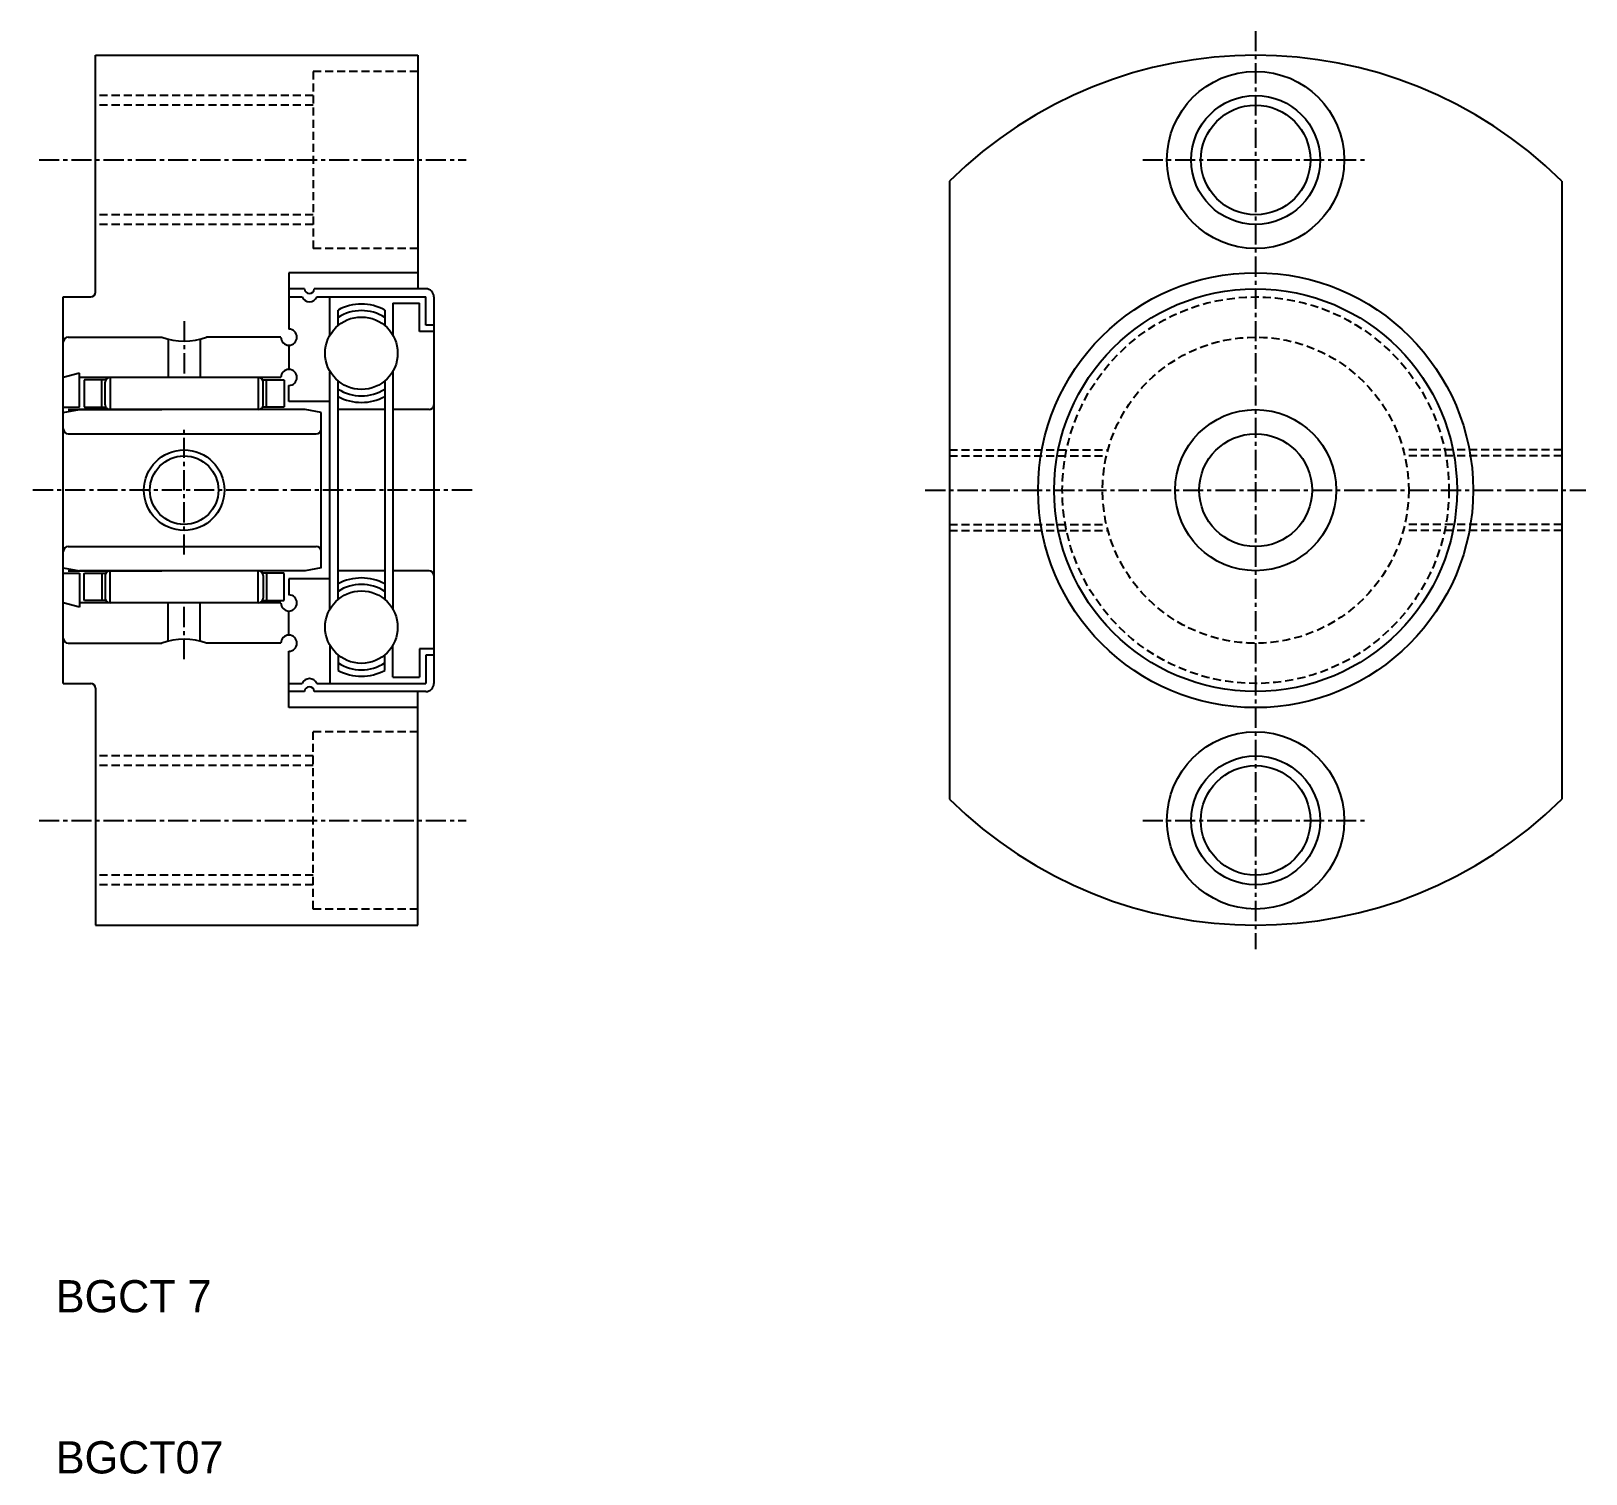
# Model space of a CAD drawing. Extents: x 121 to 217.5, y 58.7 to 148.3.
import ezdxf

# ---------------------------------------------------------------- set-up
doc = ezdxf.new("R2010")
doc.units = 0
doc.linetypes.add('CENTER', pattern=[2, 1.25, -0.25, 0.25, -0.25])
doc.linetypes.add('DASHED', pattern=[0.75, 0.5, -0.25])
doc.layers.get('0').update_dxf_attribs({"linetype": 'CONTINUOUS'})
doc.layers.add('CENTER', color=1, linetype='CENTER')

msp = doc.modelspace()

# ---------------------------------------------------------------- linework, layer by layer
at = {"color": 7, "linetype": 'CONTINUOUS'}
for p, q in [((125.031, 146.812), (145.031, 146.812)), ((125.031, 132.112), (125.031, 146.812)), ((145.031, 146.812), (145.031, 132.312)), ((178.031, 138.995), (178.031, 100.629)), ((216.031, 138.995), (216.031, 100.629)), ((137.031, 133.312), (137.031, 129.812)), ((145.031, 133.312), (137.031, 133.312)), ((138.006, 132.312), (137.031, 132.312)), ((145.531, 132.312), (138.606, 132.312)), ((123.031, 107.812), (123.031, 131.812)), ((123.031, 131.812), (124.731, 131.812)), ((137.031, 131.812), (137.848, 131.812)), ((138.765, 131.812), (145.531, 131.812)), ((139.582, 129.437), (139.582, 131.812)), ((143.479, 131.412), (143.479, 129.437)), ((143.479, 131.412), (145.131, 131.412)), ((145.131, 129.662), (145.131, 131.412)), ((145.531, 130.062), (145.531, 131.812)), ((146.031, 131.812), (146.031, 107.812)), ((140.082, 130.034), (140.082, 130.996)), ((142.979, 130.996), (142.979, 130.034)), ((123.331, 129.312), (129.139, 129.312)), ((136.531, 129.312), (131.923, 129.312)), ((146.031, 129.662), (145.131, 129.662)), ((146.031, 130.062), (145.531, 130.062)), ((129.531, 129.189), (129.531, 126.812)), ((131.531, 129.189), (131.531, 126.812)), ((137.031, 128.812), (137.031, 127.312)), ((124.031, 127.08), (123.031, 126.812)), ((124.031, 124.962), (124.031, 127.08)), ((136.531, 126.812), (124.031, 126.812)), ((124.351, 126.662), (124.331, 126.642)), ((124.331, 126.642), (124.331, 124.982)), ((125.631, 126.662), (124.351, 126.662)), ((124.991, 126.662), (124.991, 126.662)), ((125.311, 126.662), (125.311, 126.662)), ((125.431, 126.642), (125.411, 126.662)), ((125.431, 124.962), (125.431, 126.642)), ((125.631, 125.112), (125.631, 126.512)), ((125.931, 126.812), (125.931, 124.812)), ((135.131, 126.812), (135.131, 124.812)), ((135.431, 126.662), (136.711, 126.662)), ((135.431, 125.112), (135.431, 126.512)), ((135.631, 126.642), (135.651, 126.662)), ((135.631, 124.962), (135.631, 126.642)), ((136.711, 126.662), (136.731, 126.642)), ((136.731, 126.642), (136.731, 124.982)), ((139.582, 112.437), (139.582, 127.187)), ((140.082, 113.034), (140.082, 126.59)), ((142.979, 126.59), (142.979, 113.034)), ((143.479, 127.187), (143.479, 112.437)), ((137.031, 125.312), (137.031, 126.312)), ((123.031, 124.962), (124.031, 124.962)), ((123.031, 124.636), (124.031, 124.812)), ((123.331, 124.812), (129.139, 124.812)), ((138.031, 124.812), (124.031, 124.812)), ((124.331, 124.982), (124.351, 124.962)), ((124.351, 124.962), (125.631, 124.962)), ((131.902, 124.812), (131.902, 124.812)), ((136.711, 124.962), (135.431, 124.962)), ((136.731, 124.982), (136.711, 124.962)), ((139.582, 125.312), (137.031, 125.312)), ((139.031, 124.636), (138.031, 124.812)), ((139.031, 114.988), (139.031, 124.636)), ((142.979, 124.812), (140.082, 124.812)), ((145.731, 124.812), (143.479, 124.812)), ((123.331, 123.312), (138.731, 123.312)), ((123.331, 116.312), (138.731, 116.312)), ((123.031, 114.988), (124.031, 114.812)), ((139.031, 114.988), (138.031, 114.812)), ((123.031, 114.662), (124.031, 114.662)), ((123.331, 114.812), (129.139, 114.812)), ((138.031, 114.812), (124.031, 114.812)), ((124.031, 114.662), (124.031, 112.544)), ((124.331, 114.642), (124.351, 114.662)), ((124.331, 112.982), (124.331, 114.642)), ((124.351, 114.662), (125.631, 114.662)), ((125.431, 114.662), (125.431, 112.982)), ((125.631, 114.512), (125.631, 113.112)), ((125.931, 112.812), (125.931, 114.812)), ((131.902, 114.812), (131.902, 114.812)), ((135.131, 112.812), (135.131, 114.812)), ((136.711, 114.662), (135.431, 114.662)), ((135.431, 114.512), (135.431, 113.112)), ((135.631, 114.662), (135.631, 112.982)), ((136.731, 114.642), (136.711, 114.662)), ((136.731, 112.982), (136.731, 114.642)), ((137.031, 114.312), (137.031, 113.312)), ((139.582, 114.312), (137.031, 114.312)), ((142.979, 114.812), (140.082, 114.812)), ((145.731, 114.812), (143.479, 114.812)), ((124.351, 112.962), (124.331, 112.982)), ((125.631, 112.962), (124.351, 112.962)), ((124.991, 112.962), (124.991, 112.962)), ((125.311, 112.962), (125.311, 112.962)), ((125.431, 112.982), (125.411, 112.962)), ((135.431, 112.962), (136.711, 112.962)), ((135.631, 112.982), (135.651, 112.962)), ((136.711, 112.962), (136.731, 112.982)), ((124.031, 112.544), (123.031, 112.812)), ((136.531, 112.812), (124.031, 112.812)), ((129.531, 110.435), (129.531, 112.812)), ((131.531, 110.435), (131.531, 112.812)), ((137.031, 110.812), (137.031, 112.312)), ((123.331, 110.312), (129.139, 110.312)), ((136.531, 110.312), (131.923, 110.312)), ((139.582, 110.187), (139.582, 107.812)), ((143.479, 108.212), (143.479, 110.187)), ((137.031, 106.312), (137.031, 109.812)), ((140.082, 109.59), (140.082, 108.628)), ((142.979, 108.628), (142.979, 109.59)), ((146.031, 109.962), (145.131, 109.962)), ((145.131, 109.962), (145.131, 108.212)), ((146.031, 109.562), (145.531, 109.562)), ((145.531, 109.562), (145.531, 107.812)), ((143.479, 108.212), (145.131, 108.212)), ((123.031, 107.812), (124.731, 107.812)), ((125.031, 107.512), (125.031, 92.812)), ((137.031, 107.812), (137.848, 107.812)), ((138.006, 107.312), (137.031, 107.312)), ((145.531, 107.312), (138.606, 107.312)), ((138.765, 107.812), (145.531, 107.812)), ((145.031, 92.812), (145.031, 107.312)), ((145.031, 106.312), (137.031, 106.312)), ((125.031, 92.812), (145.031, 92.812))]:
    msp.add_line(p, q, dxfattribs=at)
at = {"color": 3, "linetype": 'DASHED'}
for p, q in [((138.531, 145.812), (138.531, 134.812)), ((145.031, 145.812), (138.531, 145.812)), ((138.531, 144.312), (125.031, 144.312)), ((138.531, 143.712), (125.031, 143.712)), ((138.531, 136.912), (125.031, 136.912)), ((138.531, 136.312), (125.031, 136.312)), ((145.031, 134.812), (138.531, 134.812)), ((178.031, 122.312), (187.865, 122.312)), ((178.031, 121.937), (187.771, 121.937)), ((216.031, 122.312), (206.196, 122.312)), ((216.031, 121.937), (206.29, 121.937)), ((178.031, 117.687), (187.771, 117.687)), ((178.031, 117.312), (187.865, 117.312)), ((216.031, 117.312), (206.196, 117.312)), ((216.031, 117.687), (206.29, 117.687)), ((145.031, 104.812), (138.531, 104.812)), ((138.531, 93.812), (138.531, 104.812)), ((138.531, 103.312), (125.031, 103.312)), ((138.531, 102.712), (125.031, 102.712)), ((138.531, 95.912), (125.031, 95.912)), ((138.531, 95.312), (125.031, 95.312)), ((145.031, 93.812), (138.531, 93.812))]:
    msp.add_line(p, q, dxfattribs=at)
at = {"color": 7, "linetype": 'CONTINUOUS'}
for centre, radius in [((197.031, 140.312), 5.5), ((197.031, 140.312), 3.4), ((197.031, 119.812), 13.5), ((197.031, 119.812), 12.5), ((141.531, 128.312), 2.25), ((197.031, 119.812), 5), ((197.031, 119.812), 3.5), ((130.531, 119.812), 2.125), ((141.531, 111.312), 2.25), ((197.031, 99.312), 5.5), ((197.031, 99.312), 3.4)]:
    msp.add_circle(centre, radius, dxfattribs=at)
at = {"color": 3, "linetype": 'CONTINUOUS'}
for centre, radius in [((197.031, 140.312), 4), ((130.531, 119.812), 2.5), ((197.031, 99.312), 4)]:
    msp.add_circle(centre, radius, dxfattribs=at)
at = {"color": 3, "linetype": 'DASHED'}
for radius in [12, 9.5]:
    msp.add_circle((197.031, 119.812), radius, dxfattribs=at)
at = {"color": 7, "linetype": 'CONTINUOUS'}
for centre, radius, start, end in [((197.031, 119.812), 27, 45.27509, 134.72491), ((138.306, 132.312), 0.3, 180, 360), ((145.531, 131.812), 0.5, 0, 90), ((124.731, 132.112), 0.3, 270, 0), ((138.306, 132.012), 0.5, 203.57818, 336.42182), ((141.531, 128.312), 3.05, 61.64477, 118.35523), ((141.531, 128.312), 2.65, 56.8642, 123.1358), ((123.331, 129.012), 0.3, 90, 180), ((130.531, 133.062), 4, 249.63587, 290.36413), ((137.031, 129.312), 0.5, 180, 90), ((125.931, 126.512), 0.3, 90.00024, 179.99982), ((135.131, 126.512), 0.3, 0.00018, 89.99976), ((137.031, 126.812), 0.5, 270, 180), ((141.531, 128.312), 2.65, 236.8642, 303.1358), ((141.531, 128.312), 3.05, 241.64477, 298.35523), ((125.931, 125.112), 0.3, 180, 270), ((135.131, 125.112), 0.3, 270, 0), ((145.731, 125.112), 0.3, 270, 0), ((123.331, 123.612), 0.3, 180, 270), ((138.731, 123.612), 0.3, 270, 0), ((123.331, 116.012), 0.3, 90, 180), ((138.731, 116.012), 0.3, 0, 90), ((125.931, 114.512), 0.3, 90, 180), ((135.131, 114.512), 0.3, 0, 90), ((141.531, 111.312), 3.05, 61.64477, 118.35523), ((141.531, 111.312), 2.65, 56.8642, 123.1358), ((145.731, 114.512), 0.3, 0, 90), ((125.931, 113.112), 0.3, 180.00018, 269.99976), ((135.131, 113.112), 0.3, 270.00024, 359.99982), ((137.031, 112.812), 0.5, 180, 90), ((123.331, 110.612), 0.3, 180, 270), ((130.531, 106.562), 4, 69.63587, 110.36413), ((137.031, 110.312), 0.5, 270, 180), ((141.531, 111.312), 2.65, 236.8642, 303.1358), ((138.306, 107.612), 0.5, 23.57818, 156.42182), ((141.531, 111.312), 3.05, 241.64477, 298.35523), ((124.731, 107.512), 0.3, 0, 90), ((138.306, 107.312), 0.3, 0, 180), ((145.531, 107.812), 0.5, 270, 0), ((197.031, 119.812), 27, 225.27509, 314.72491)]:
    msp.add_arc(centre, radius, start, end, dxfattribs=at)
at = {"layer": 'CENTER', "color": 1, "linetype": 'CENTER'}
for p, q in [((197.031, 148.312), (197.031, 91.312)), ((121.531, 140.312), (148.031, 140.312)), ((190.031, 140.312), (204.031, 140.312)), ((130.531, 130.312), (130.531, 126.812)), ((130.531, 115.812), (130.531, 123.812)), ((148.396, 119.812), (121.031, 119.812)), ((176.531, 119.812), (217.531, 119.812)), ((130.531, 109.312), (130.531, 112.812)), ((121.531, 99.312), (148.031, 99.312)), ((190.031, 99.312), (204.031, 99.312))]:
    msp.add_line(p, q, dxfattribs=at)

# ---------------------------------------------------------------- texts
at = {"color": 7, "linetype": 'CONTINUOUS'}
for s, p in [('BGCT 7', (122.566, 68.773)), ('BGCT07', (122.566, 58.773))]:
    msp.add_text(s, height=2, dxfattribs=at).set_placement(p)

doc.saveas('drawing.dxf')
